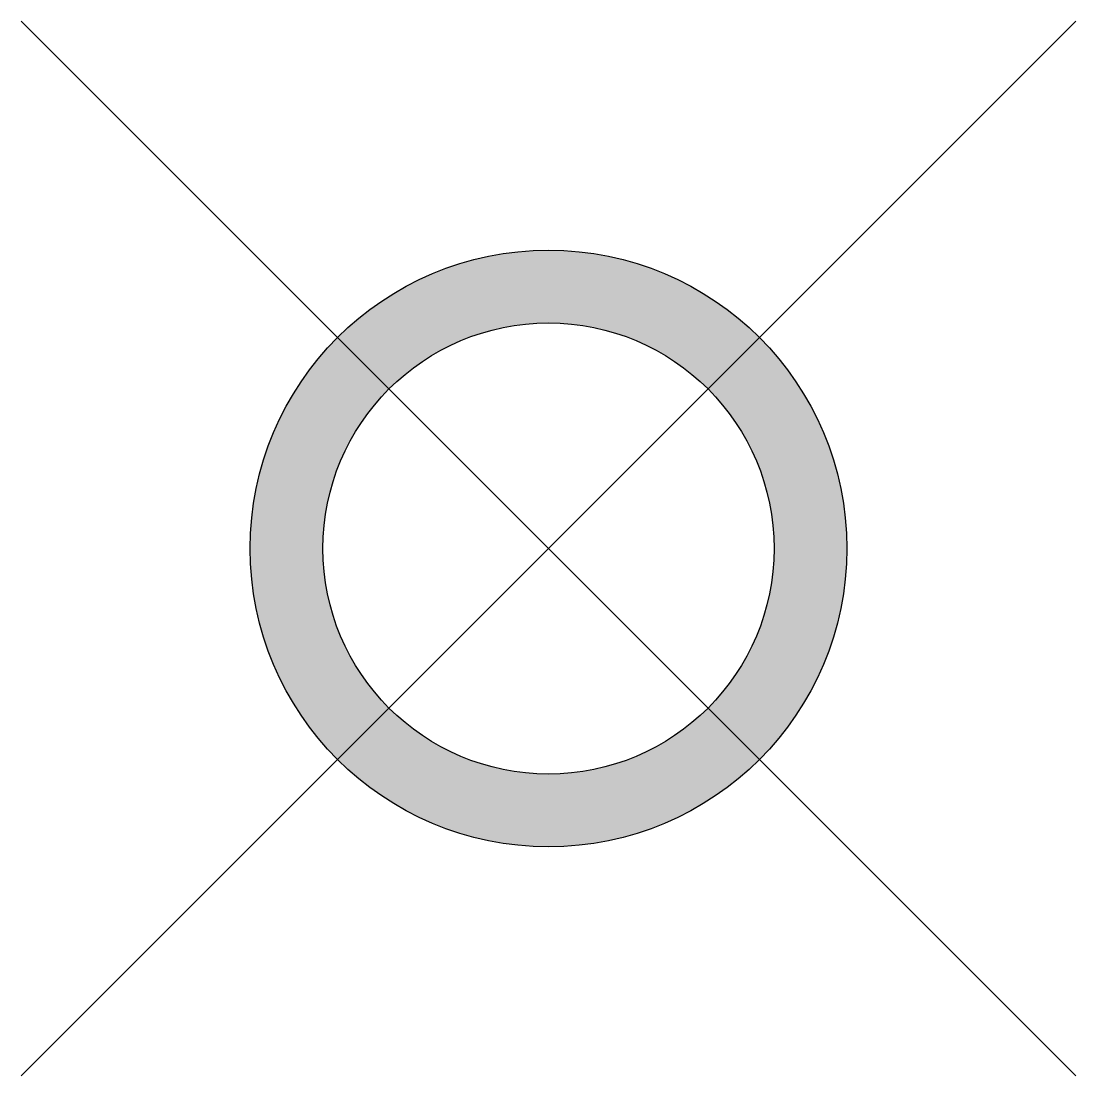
# Model space of a CAD drawing. Extents: x -2.65 to 2.65, y -2.65 to 2.65.
import ezdxf

# ---------------------------------------------------------------- set-up
doc = ezdxf.new("R2010")
doc.units = 0
doc.header["$LTSCALE"] = 0.2

msp = doc.modelspace()

# ---------------------------------------------------------------- hatches: boundary and pattern name
h = msp.add_hatch()
h.set_pattern_fill('DOTS', color=256, scale=0.4)
h.set_pattern_definition([(0, (-4788.161858, -3887.62424), (0.0125, 0.025), [0, -0.025])])
h.paths.add_polyline_path([(-1.5, 0, 1), (1.5, 0, 1)])
h.paths.add_polyline_path([(1.1341, 0, -1), (-1.1341, 0, -1)], flags=16)

# ---------------------------------------------------------------- linework, layer by layer
at = {"ltscale": 0.1, "flags": 128}
for points in [[(-2.6517, 2.6517), (2.6517, -2.6517)], [(2.6517, 2.6517), (-2.6517, -2.6517)]]:
    msp.add_lwpolyline(points, dxfattribs=at)
at = {"lineweight": -3}
for radius in [1.5, 1.1341]:
    msp.add_circle((0, 0), radius, dxfattribs=at)

doc.saveas('drawing.dxf')
